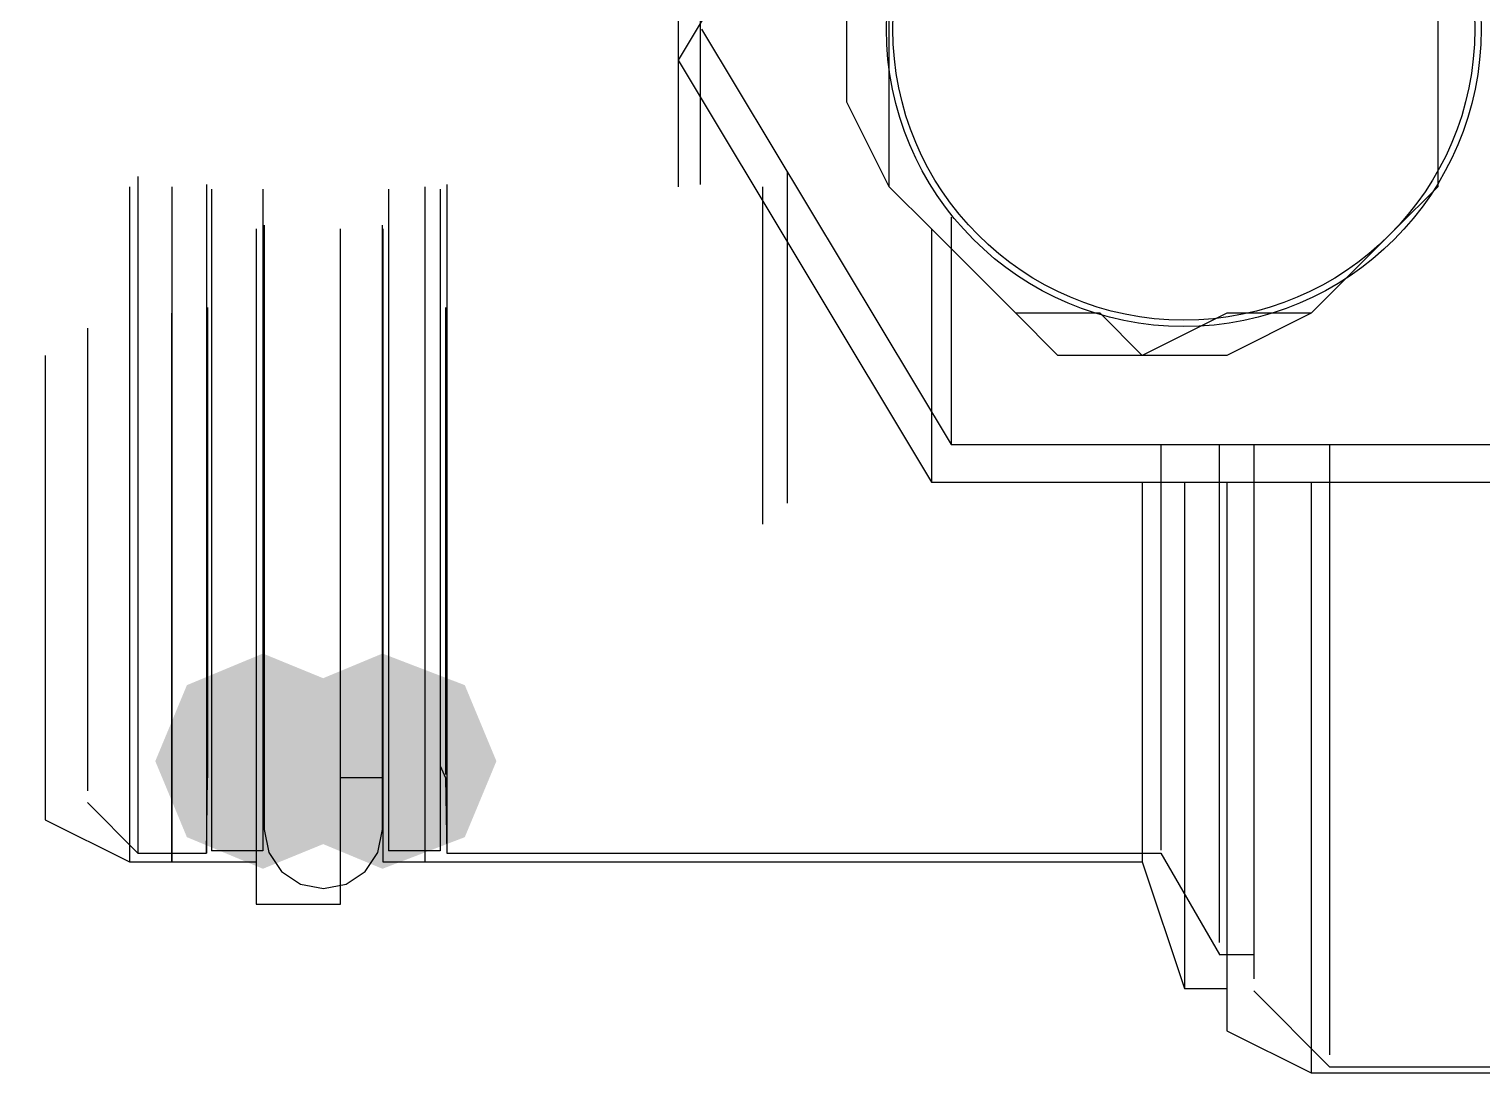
# Model space of a CAD drawing. Extents: x 3 to 592, y 5 to 207.
# Drawn here: x 93.825 to 95.04, y 64.805 to 65.678 of the extents above; entities that cross this region are included whole.
import ezdxf

# ---------------------------------------------------------------- set-up
doc = ezdxf.new("R2010")
doc.units = 0
doc.layers.get('0').update_dxf_attribs({"linetype": 'CONTINUOUS'})

msp = doc.modelspace()

# ---------------------------------------------------------------- hatches: boundary and pattern name
h = msp.add_hatch(color=7)
h.dxf.hatch_style = 2
h.paths.add_polyline_path([(94.020887, 64.975952), (93.957354, 65.002377), (93.930929, 65.06591), (93.957354, 65.129443), (94.020887, 65.155868), (94.085478, 65.129443), (94.111904, 65.06591), (94.085478, 65.002377)])
h = msp.add_hatch(color=7)
h.dxf.hatch_style = 2
h.paths.add_polyline_path([(94.020887, 64.975952), (93.957354, 65.002377), (93.930929, 65.06591), (93.957354, 65.129443), (94.020887, 65.155868), (94.085478, 65.129443), (94.111904, 65.06591), (94.085478, 65.002377)])
h = msp.add_hatch(color=7)
h.dxf.hatch_style = 2
h.paths.add_polyline_path([(94.020887, 64.975952), (93.957354, 65.002377), (93.930929, 65.06591), (93.957354, 65.129443), (94.020887, 65.155868), (94.085478, 65.129443), (94.111904, 65.06591), (94.085478, 65.002377)])
h = msp.add_hatch(color=7)
h.dxf.hatch_style = 2
h.paths.add_polyline_path([(94.020887, 64.975952), (93.957354, 65.002377), (93.930929, 65.06591), (93.957354, 65.129443), (94.020887, 65.155868), (94.085478, 65.129443), (94.111904, 65.06591), (94.085478, 65.002377)])
h = msp.add_hatch(color=7)
h.dxf.hatch_style = 2
h.paths.add_polyline_path([(94.020887, 64.975952), (93.957354, 65.002377), (93.930929, 65.06591), (93.957354, 65.129443), (94.020887, 65.155868), (94.085478, 65.129443), (94.111904, 65.06591), (94.085478, 65.002377)])
h = msp.add_hatch(color=7)
h.dxf.hatch_style = 2
h.paths.add_polyline_path([(94.020887, 64.975952), (93.957354, 65.002377), (93.930929, 65.06591), (93.957354, 65.129443), (94.020887, 65.155868), (94.085478, 65.129443), (94.111904, 65.06591), (94.085478, 65.002377)])
h = msp.add_hatch(color=7)
h.dxf.hatch_style = 2
h.paths.add_polyline_path([(94.020887, 64.975952), (93.957354, 65.002377), (93.930929, 65.06591), (93.957354, 65.129443), (94.020887, 65.155868), (94.085478, 65.129443), (94.111904, 65.06591), (94.085478, 65.002377)])
h = msp.add_hatch(color=7)
h.dxf.hatch_style = 2
h.paths.add_polyline_path([(94.020887, 64.975952), (93.957354, 65.002377), (93.930929, 65.06591), (93.957354, 65.129443), (94.020887, 65.155868), (94.085478, 65.129443), (94.111904, 65.06591), (94.085478, 65.002377)])
h = msp.add_hatch(color=7)
h.dxf.hatch_style = 2
h.paths.add_polyline_path([(94.120864, 64.975952), (94.057331, 65.002377), (94.030906, 65.06591), (94.057331, 65.129443), (94.120864, 65.155868), (94.189689, 65.129443), (94.216114, 65.06591), (94.189689, 65.002377)])
h = msp.add_hatch(color=7)
h.dxf.hatch_style = 2
h.paths.add_polyline_path([(94.120864, 64.975952), (94.057331, 65.002377), (94.030906, 65.06591), (94.057331, 65.129443), (94.120864, 65.155868), (94.189689, 65.129443), (94.216114, 65.06591), (94.189689, 65.002377)])
h = msp.add_hatch(color=7)
h.dxf.hatch_style = 2
h.paths.add_polyline_path([(94.120864, 64.975952), (94.057331, 65.002377), (94.030906, 65.06591), (94.057331, 65.129443), (94.120864, 65.155868), (94.189689, 65.129443), (94.216114, 65.06591), (94.189689, 65.002377)])
h = msp.add_hatch(color=7)
h.dxf.hatch_style = 2
h.paths.add_polyline_path([(94.120864, 64.975952), (94.057331, 65.002377), (94.030906, 65.06591), (94.057331, 65.129443), (94.120864, 65.155868), (94.189689, 65.129443), (94.216114, 65.06591), (94.189689, 65.002377)])
h = msp.add_hatch(color=7)
h.dxf.hatch_style = 2
h.paths.add_polyline_path([(94.120864, 64.975952), (94.057331, 65.002377), (94.030906, 65.06591), (94.057331, 65.129443), (94.120864, 65.155868), (94.189689, 65.129443), (94.216114, 65.06591), (94.189689, 65.002377)])
h = msp.add_hatch(color=7)
h.dxf.hatch_style = 2
h.paths.add_polyline_path([(94.120864, 64.975952), (94.057331, 65.002377), (94.030906, 65.06591), (94.057331, 65.129443), (94.120864, 65.155868), (94.189689, 65.129443), (94.216114, 65.06591), (94.189689, 65.002377)])
h = msp.add_hatch(color=7)
h.dxf.hatch_style = 2
h.paths.add_polyline_path([(94.120864, 64.975952), (94.057331, 65.002377), (94.030906, 65.06591), (94.057331, 65.129443), (94.120864, 65.155868), (94.189689, 65.129443), (94.216114, 65.06591), (94.189689, 65.002377)])
h = msp.add_hatch(color=7)
h.dxf.hatch_style = 2
h.paths.add_polyline_path([(94.120864, 64.975952), (94.057331, 65.002377), (94.030906, 65.06591), (94.057331, 65.129443), (94.120864, 65.155868), (94.189689, 65.129443), (94.216114, 65.06591), (94.189689, 65.002377)])

# ---------------------------------------------------------------- linework, layer by layer
at = {"color": 7}
for points in [[(94.386365, 66.119516), (94.386365, 66.088119), (94.386365, 66.043316), (94.386365, 65.98158), (94.386365, 65.90538), (94.386365, 65.818949), (94.386365, 65.725463), (94.386365, 65.630213), (94.386365, 65.548016)], [(94.386365, 66.119516), (94.386365, 66.088119), (94.386365, 66.043316), (94.386365, 65.98158), (94.386365, 65.90538), (94.386365, 65.818949), (94.386365, 65.725463), (94.386365, 65.630213), (94.386365, 65.548016)], [(94.386365, 66.119516), (94.386365, 66.088119), (94.386365, 66.043316), (94.386365, 65.98158), (94.386365, 65.90538), (94.386365, 65.818949), (94.386365, 65.725463), (94.386365, 65.630213), (94.386365, 65.548016)], [(94.386365, 66.119516), (94.386365, 66.088119), (94.386365, 66.043316), (94.386365, 65.98158), (94.386365, 65.90538), (94.386365, 65.818949), (94.386365, 65.725463), (94.386365, 65.630213), (94.386365, 65.548016)], [(94.386365, 66.119516), (94.386365, 66.088119), (94.386365, 66.043316), (94.386365, 65.98158), (94.386365, 65.90538), (94.386365, 65.818949), (94.386365, 65.725463), (94.386365, 65.630213), (94.386365, 65.548016)], [(94.386365, 66.119516), (94.386365, 66.088119), (94.386365, 66.043316), (94.386365, 65.98158), (94.386365, 65.90538), (94.386365, 65.818949), (94.386365, 65.725463), (94.386365, 65.630213), (94.386365, 65.548016)], [(94.386365, 66.119516), (94.386365, 66.088119), (94.386365, 66.043316), (94.386365, 65.98158), (94.386365, 65.90538), (94.386365, 65.818949), (94.386365, 65.725463), (94.386365, 65.630213), (94.386365, 65.548016)], [(94.386365, 66.119516), (94.386365, 66.088119), (94.386365, 66.043316), (94.386365, 65.98158), (94.386365, 65.90538), (94.386365, 65.818949), (94.386365, 65.725463), (94.386365, 65.630213), (94.386365, 65.548016)], [(94.368056, 66.110556), (94.368056, 66.075278), (94.368056, 66.04), (94.368056, 65.969444), (94.368056, 65.898889), (94.368056, 65.793056), (94.368056, 65.7225), (94.368056, 65.616667), (94.368056, 65.546111)], [(94.579722, 66.004722), (94.368056, 65.651944)], [(94.387705, 65.677838), (94.596197, 65.330705)], [(94.387705, 65.677838), (94.596197, 65.330705)], [(94.387705, 65.677838), (94.596197, 65.330705)], [(94.387705, 65.677838), (94.596197, 65.330705)], [(94.387705, 65.677838), (94.596197, 65.330705)], [(94.387705, 65.677838), (94.596197, 65.330705)], [(94.387705, 65.677838), (94.596197, 65.330705)], [(94.387705, 65.677838), (94.596197, 65.330705)], [(94.368056, 65.651944), (94.579722, 65.299167)], [(93.916465, 65.554578), (93.916465, 65.498839), (93.916465, 65.403942), (93.916465, 65.310456), (93.916465, 65.222261), (93.916465, 65.143592), (93.916465, 65.078328), (93.916465, 65.029644), (93.916465, 64.999306), (93.916465, 64.989075)], [(93.916465, 65.554578), (93.916465, 65.498839), (93.916465, 65.403942), (93.916465, 65.310456), (93.916465, 65.222261), (93.916465, 65.143592), (93.916465, 65.078328), (93.916465, 65.029644), (93.916465, 64.999306), (93.916465, 64.989075)], [(93.916465, 65.554578), (93.916465, 65.498839), (93.916465, 65.403942), (93.916465, 65.310456), (93.916465, 65.222261), (93.916465, 65.143592), (93.916465, 65.078328), (93.916465, 65.029644), (93.916465, 64.999306), (93.916465, 64.989075)], [(93.916465, 65.554578), (93.916465, 65.498839), (93.916465, 65.403942), (93.916465, 65.310456), (93.916465, 65.222261), (93.916465, 65.143592), (93.916465, 65.078328), (93.916465, 65.029644), (93.916465, 64.999306), (93.916465, 64.989075)], [(93.916465, 65.554578), (93.916465, 65.498839), (93.916465, 65.403942), (93.916465, 65.310456), (93.916465, 65.222261), (93.916465, 65.143592), (93.916465, 65.078328), (93.916465, 65.029644), (93.916465, 64.999306), (93.916465, 64.989075)], [(93.916465, 65.554578), (93.916465, 65.498839), (93.916465, 65.403942), (93.916465, 65.310456), (93.916465, 65.222261), (93.916465, 65.143592), (93.916465, 65.078328), (93.916465, 65.029644), (93.916465, 64.999306), (93.916465, 64.989075)], [(93.916465, 65.554578), (93.916465, 65.498839), (93.916465, 65.403942), (93.916465, 65.310456), (93.916465, 65.222261), (93.916465, 65.143592), (93.916465, 65.078328), (93.916465, 65.029644), (93.916465, 64.999306), (93.916465, 64.989075)], [(93.916465, 65.554578), (93.916465, 65.498839), (93.916465, 65.403942), (93.916465, 65.310456), (93.916465, 65.222261), (93.916465, 65.143592), (93.916465, 65.078328), (93.916465, 65.029644), (93.916465, 64.999306), (93.916465, 64.989075)], [(94.459108, 65.558987), (94.459108, 65.520887), (94.459108, 65.422462), (94.459108, 65.332504), (94.459108, 65.281704)], [(94.459108, 65.558987), (94.459108, 65.520887), (94.459108, 65.422462), (94.459108, 65.332504), (94.459108, 65.281704)], [(94.459108, 65.558987), (94.459108, 65.520887), (94.459108, 65.422462), (94.459108, 65.332504), (94.459108, 65.281704)], [(94.459108, 65.558987), (94.459108, 65.520887), (94.459108, 65.422462), (94.459108, 65.332504), (94.459108, 65.281704)], [(94.459108, 65.558987), (94.459108, 65.520887), (94.459108, 65.422462), (94.459108, 65.332504), (94.459108, 65.281704)], [(94.459108, 65.558987), (94.459108, 65.520887), (94.459108, 65.422462), (94.459108, 65.332504), (94.459108, 65.281704)], [(94.459108, 65.558987), (94.459108, 65.520887), (94.459108, 65.422462), (94.459108, 65.332504), (94.459108, 65.281704)], [(94.459108, 65.558987), (94.459108, 65.520887), (94.459108, 65.422462), (94.459108, 65.332504), (94.459108, 65.281704)], [(93.909444, 65.546111), (93.909444, 65.475556), (93.909444, 65.369722), (93.909444, 65.299167), (93.909444, 65.193333), (93.909444, 65.122778), (93.909444, 65.052222), (93.909444, 65.016944), (93.909444, 64.981667)], [(93.944722, 65.546111), (93.944722, 65.475556), (93.944722, 65.369722), (93.944722, 65.299167), (93.944722, 65.193333), (93.944722, 65.122778), (93.944722, 65.052222), (93.944722, 65.016944), (93.944722, 64.981667)], [(93.97365, 65.54791), (93.97365, 65.498874), (93.97365, 65.403977), (93.97365, 65.310491), (93.97365, 65.222296), (93.97365, 65.143627), (93.97365, 65.078363), (93.97365, 65.02968), (93.97365, 64.999341), (93.97365, 64.98911)], [(93.97365, 65.54791), (93.97365, 65.498874), (93.97365, 65.403977), (93.97365, 65.310491), (93.97365, 65.222296), (93.97365, 65.143627), (93.97365, 65.078363), (93.97365, 65.02968), (93.97365, 64.999341), (93.97365, 64.98911)], [(93.97365, 65.54791), (93.97365, 65.498874), (93.97365, 65.403977), (93.97365, 65.310491), (93.97365, 65.222296), (93.97365, 65.143627), (93.97365, 65.078363), (93.97365, 65.02968), (93.97365, 64.999341), (93.97365, 64.98911)], [(93.97365, 65.54791), (93.97365, 65.498874), (93.97365, 65.403977), (93.97365, 65.310491), (93.97365, 65.222296), (93.97365, 65.143627), (93.97365, 65.078363), (93.97365, 65.02968), (93.97365, 64.999341), (93.97365, 64.98911)], [(93.97365, 65.54791), (93.97365, 65.498874), (93.97365, 65.403977), (93.97365, 65.310491), (93.97365, 65.222296), (93.97365, 65.143627), (93.97365, 65.078363), (93.97365, 65.02968), (93.97365, 64.999341), (93.97365, 64.98911)], [(93.97365, 65.54791), (93.97365, 65.498874), (93.97365, 65.403977), (93.97365, 65.310491), (93.97365, 65.222296), (93.97365, 65.143627), (93.97365, 65.078363), (93.97365, 65.02968), (93.97365, 64.999341), (93.97365, 64.98911)], [(93.97365, 65.54791), (93.97365, 65.498874), (93.97365, 65.403977), (93.97365, 65.310491), (93.97365, 65.222296), (93.97365, 65.143627), (93.97365, 65.078363), (93.97365, 65.02968), (93.97365, 64.999341), (93.97365, 64.98911)], [(93.97365, 65.54791), (93.97365, 65.498874), (93.97365, 65.403977), (93.97365, 65.310491), (93.97365, 65.222296), (93.97365, 65.143627), (93.97365, 65.078363), (93.97365, 65.02968), (93.97365, 64.999341), (93.97365, 64.98911)], [(93.977848, 65.544171), (93.977848, 65.498662), (93.977848, 65.404118), (93.977848, 65.310985), (93.977848, 65.223143), (93.977848, 65.145179), (93.977848, 65.080268), (93.977848, 65.031585), (93.977848, 65.001246), (93.977848, 64.991015)], [(93.977848, 65.544171), (93.977848, 65.498662), (93.977848, 65.404118), (93.977848, 65.310985), (93.977848, 65.223143), (93.977848, 65.145179), (93.977848, 65.080268), (93.977848, 65.031585), (93.977848, 65.001246), (93.977848, 64.991015)], [(93.977848, 65.544171), (93.977848, 65.498662), (93.977848, 65.404118), (93.977848, 65.310985), (93.977848, 65.223143), (93.977848, 65.145179), (93.977848, 65.080268), (93.977848, 65.031585), (93.977848, 65.001246), (93.977848, 64.991015)], [(93.977848, 65.544171), (93.977848, 65.498662), (93.977848, 65.404118), (93.977848, 65.310985), (93.977848, 65.223143), (93.977848, 65.145179), (93.977848, 65.080268), (93.977848, 65.031585), (93.977848, 65.001246), (93.977848, 64.991015)], [(93.977848, 65.544171), (93.977848, 65.498662), (93.977848, 65.404118), (93.977848, 65.310985), (93.977848, 65.223143), (93.977848, 65.145179), (93.977848, 65.080268), (93.977848, 65.031585), (93.977848, 65.001246), (93.977848, 64.991015)], [(93.977848, 65.544171), (93.977848, 65.498662), (93.977848, 65.404118), (93.977848, 65.310985), (93.977848, 65.223143), (93.977848, 65.145179), (93.977848, 65.080268), (93.977848, 65.031585), (93.977848, 65.001246), (93.977848, 64.991015)], [(93.977848, 65.544171), (93.977848, 65.498662), (93.977848, 65.404118), (93.977848, 65.310985), (93.977848, 65.223143), (93.977848, 65.145179), (93.977848, 65.080268), (93.977848, 65.031585), (93.977848, 65.001246), (93.977848, 64.991015)], [(93.977848, 65.544171), (93.977848, 65.498662), (93.977848, 65.404118), (93.977848, 65.310985), (93.977848, 65.223143), (93.977848, 65.145179), (93.977848, 65.080268), (93.977848, 65.031585), (93.977848, 65.001246), (93.977848, 64.991015)], [(94.020887, 65.544171), (94.020887, 65.498662), (94.020887, 65.404118), (94.020887, 65.310985), (94.020887, 65.223143), (94.020887, 65.145179), (94.020887, 65.080268), (94.020887, 65.031585), (94.020887, 65.001246), (94.020887, 64.991015)], [(94.020887, 65.544171), (94.020887, 65.498662), (94.020887, 65.404118), (94.020887, 65.310985), (94.020887, 65.223143), (94.020887, 65.145179), (94.020887, 65.080268), (94.020887, 65.031585), (94.020887, 65.001246), (94.020887, 64.991015)], [(94.020887, 65.544171), (94.020887, 65.498662), (94.020887, 65.404118), (94.020887, 65.310985), (94.020887, 65.223143), (94.020887, 65.145179), (94.020887, 65.080268), (94.020887, 65.031585), (94.020887, 65.001246), (94.020887, 64.991015)], [(94.020887, 65.544171), (94.020887, 65.498662), (94.020887, 65.404118), (94.020887, 65.310985), (94.020887, 65.223143), (94.020887, 65.145179), (94.020887, 65.080268), (94.020887, 65.031585), (94.020887, 65.001246), (94.020887, 64.991015)], [(94.020887, 65.544171), (94.020887, 65.498662), (94.020887, 65.404118), (94.020887, 65.310985), (94.020887, 65.223143), (94.020887, 65.145179), (94.020887, 65.080268), (94.020887, 65.031585), (94.020887, 65.001246), (94.020887, 64.991015)], [(94.020887, 65.544171), (94.020887, 65.498662), (94.020887, 65.404118), (94.020887, 65.310985), (94.020887, 65.223143), (94.020887, 65.145179), (94.020887, 65.080268), (94.020887, 65.031585), (94.020887, 65.001246), (94.020887, 64.991015)], [(94.020887, 65.544171), (94.020887, 65.498662), (94.020887, 65.404118), (94.020887, 65.310985), (94.020887, 65.223143), (94.020887, 65.145179), (94.020887, 65.080268), (94.020887, 65.031585), (94.020887, 65.001246), (94.020887, 64.991015)], [(94.020887, 65.544171), (94.020887, 65.498662), (94.020887, 65.404118), (94.020887, 65.310985), (94.020887, 65.223143), (94.020887, 65.145179), (94.020887, 65.080268), (94.020887, 65.031585), (94.020887, 65.001246), (94.020887, 64.991015)], [(94.126015, 65.544171), (94.126015, 65.498662), (94.126015, 65.404118), (94.126015, 65.310985), (94.126015, 65.223143), (94.126015, 65.145179), (94.126015, 65.080268), (94.126015, 65.031585), (94.126015, 65.001246), (94.126015, 64.991015)], [(94.126015, 65.544171), (94.126015, 65.498662), (94.126015, 65.404118), (94.126015, 65.310985), (94.126015, 65.223143), (94.126015, 65.145179), (94.126015, 65.080268), (94.126015, 65.031585), (94.126015, 65.001246), (94.126015, 64.991015)], [(94.126015, 65.544171), (94.126015, 65.498662), (94.126015, 65.404118), (94.126015, 65.310985), (94.126015, 65.223143), (94.126015, 65.145179), (94.126015, 65.080268), (94.126015, 65.031585), (94.126015, 65.001246), (94.126015, 64.991015)], [(94.126015, 65.544171), (94.126015, 65.498662), (94.126015, 65.404118), (94.126015, 65.310985), (94.126015, 65.223143), (94.126015, 65.145179), (94.126015, 65.080268), (94.126015, 65.031585), (94.126015, 65.001246), (94.126015, 64.991015)], [(94.126015, 65.544171), (94.126015, 65.498662), (94.126015, 65.404118), (94.126015, 65.310985), (94.126015, 65.223143), (94.126015, 65.145179), (94.126015, 65.080268), (94.126015, 65.031585), (94.126015, 65.001246), (94.126015, 64.991015)], [(94.126015, 65.544171), (94.126015, 65.498662), (94.126015, 65.404118), (94.126015, 65.310985), (94.126015, 65.223143), (94.126015, 65.145179), (94.126015, 65.080268), (94.126015, 65.031585), (94.126015, 65.001246), (94.126015, 64.991015)], [(94.126015, 65.544171), (94.126015, 65.498662), (94.126015, 65.404118), (94.126015, 65.310985), (94.126015, 65.223143), (94.126015, 65.145179), (94.126015, 65.080268), (94.126015, 65.031585), (94.126015, 65.001246), (94.126015, 64.991015)], [(94.126015, 65.544171), (94.126015, 65.498662), (94.126015, 65.404118), (94.126015, 65.310985), (94.126015, 65.223143), (94.126015, 65.145179), (94.126015, 65.080268), (94.126015, 65.031585), (94.126015, 65.001246), (94.126015, 64.991015)], [(94.156389, 65.546111), (94.156389, 65.475556), (94.156389, 65.369722), (94.156389, 65.299167), (94.156389, 65.193333), (94.156389, 65.122778), (94.156389, 65.052222), (94.156389, 65.016944), (94.156389, 64.981667)], [(94.169054, 65.544171), (94.169054, 65.498662), (94.169054, 65.404118), (94.169054, 65.310985), (94.169054, 65.223143), (94.169054, 65.145179), (94.169054, 65.080268), (94.169054, 65.031585), (94.169054, 65.001246), (94.169054, 64.991015)], [(94.169054, 65.544171), (94.169054, 65.498662), (94.169054, 65.404118), (94.169054, 65.310985), (94.169054, 65.223143), (94.169054, 65.145179), (94.169054, 65.080268), (94.169054, 65.031585), (94.169054, 65.001246), (94.169054, 64.991015)], [(94.169054, 65.544171), (94.169054, 65.498662), (94.169054, 65.404118), (94.169054, 65.310985), (94.169054, 65.223143), (94.169054, 65.145179), (94.169054, 65.080268), (94.169054, 65.031585), (94.169054, 65.001246), (94.169054, 64.991015)], [(94.169054, 65.544171), (94.169054, 65.498662), (94.169054, 65.404118), (94.169054, 65.310985), (94.169054, 65.223143), (94.169054, 65.145179), (94.169054, 65.080268), (94.169054, 65.031585), (94.169054, 65.001246), (94.169054, 64.991015)], [(94.169054, 65.544171), (94.169054, 65.498662), (94.169054, 65.404118), (94.169054, 65.310985), (94.169054, 65.223143), (94.169054, 65.145179), (94.169054, 65.080268), (94.169054, 65.031585), (94.169054, 65.001246), (94.169054, 64.991015)], [(94.169054, 65.544171), (94.169054, 65.498662), (94.169054, 65.404118), (94.169054, 65.310985), (94.169054, 65.223143), (94.169054, 65.145179), (94.169054, 65.080268), (94.169054, 65.031585), (94.169054, 65.001246), (94.169054, 64.991015)], [(94.169054, 65.544171), (94.169054, 65.498662), (94.169054, 65.404118), (94.169054, 65.310985), (94.169054, 65.223143), (94.169054, 65.145179), (94.169054, 65.080268), (94.169054, 65.031585), (94.169054, 65.001246), (94.169054, 64.991015)], [(94.169054, 65.544171), (94.169054, 65.498662), (94.169054, 65.404118), (94.169054, 65.310985), (94.169054, 65.223143), (94.169054, 65.145179), (94.169054, 65.080268), (94.169054, 65.031585), (94.169054, 65.001246), (94.169054, 64.991015)], [(94.174628, 65.54791), (94.174628, 65.498874), (94.174628, 65.403977), (94.174628, 65.310491), (94.174628, 65.222296), (94.174628, 65.143627), (94.174628, 65.078363), (94.174628, 65.02968), (94.174628, 64.999341), (94.174628, 64.98911)], [(94.174628, 65.54791), (94.174628, 65.498874), (94.174628, 65.403977), (94.174628, 65.310491), (94.174628, 65.222296), (94.174628, 65.143627), (94.174628, 65.078363), (94.174628, 65.02968), (94.174628, 64.999341), (94.174628, 64.98911)], [(94.174628, 65.54791), (94.174628, 65.498874), (94.174628, 65.403977), (94.174628, 65.310491), (94.174628, 65.222296), (94.174628, 65.143627), (94.174628, 65.078363), (94.174628, 65.02968), (94.174628, 64.999341), (94.174628, 64.98911)], [(94.174628, 65.54791), (94.174628, 65.498874), (94.174628, 65.403977), (94.174628, 65.310491), (94.174628, 65.222296), (94.174628, 65.143627), (94.174628, 65.078363), (94.174628, 65.02968), (94.174628, 64.999341), (94.174628, 64.98911)], [(94.174628, 65.54791), (94.174628, 65.498874), (94.174628, 65.403977), (94.174628, 65.310491), (94.174628, 65.222296), (94.174628, 65.143627), (94.174628, 65.078363), (94.174628, 65.02968), (94.174628, 64.999341), (94.174628, 64.98911)], [(94.174628, 65.54791), (94.174628, 65.498874), (94.174628, 65.403977), (94.174628, 65.310491), (94.174628, 65.222296), (94.174628, 65.143627), (94.174628, 65.078363), (94.174628, 65.02968), (94.174628, 64.999341), (94.174628, 64.98911)], [(94.174628, 65.54791), (94.174628, 65.498874), (94.174628, 65.403977), (94.174628, 65.310491), (94.174628, 65.222296), (94.174628, 65.143627), (94.174628, 65.078363), (94.174628, 65.02968), (94.174628, 64.999341), (94.174628, 64.98911)], [(94.174628, 65.54791), (94.174628, 65.498874), (94.174628, 65.403977), (94.174628, 65.310491), (94.174628, 65.222296), (94.174628, 65.143627), (94.174628, 65.078363), (94.174628, 65.02968), (94.174628, 64.999341), (94.174628, 64.98911)], [(94.438611, 65.546111), (94.438611, 65.510833), (94.438611, 65.405), (94.438611, 65.299167), (94.438611, 65.263889)], [(94.596338, 65.520711), (94.596338, 65.491431), (94.596338, 65.424756), (94.596338, 65.373603), (94.596338, 65.3415), (94.596338, 65.330564)], [(94.596338, 65.520711), (94.596338, 65.491431), (94.596338, 65.424756), (94.596338, 65.373603), (94.596338, 65.3415), (94.596338, 65.330564)], [(94.596338, 65.520711), (94.596338, 65.491431), (94.596338, 65.424756), (94.596338, 65.373603), (94.596338, 65.3415), (94.596338, 65.330564)], [(94.596338, 65.520711), (94.596338, 65.491431), (94.596338, 65.424756), (94.596338, 65.373603), (94.596338, 65.3415), (94.596338, 65.330564)], [(94.596338, 65.520711), (94.596338, 65.491431), (94.596338, 65.424756), (94.596338, 65.373603), (94.596338, 65.3415), (94.596338, 65.330564)], [(94.596338, 65.520711), (94.596338, 65.491431), (94.596338, 65.424756), (94.596338, 65.373603), (94.596338, 65.3415), (94.596338, 65.330564)], [(94.596338, 65.520711), (94.596338, 65.491431), (94.596338, 65.424756), (94.596338, 65.373603), (94.596338, 65.3415), (94.596338, 65.330564)], [(94.596338, 65.520711), (94.596338, 65.491431), (94.596338, 65.424756), (94.596338, 65.373603), (94.596338, 65.3415), (94.596338, 65.330564)], [(93.944722, 65.510833), (93.944722, 65.475556), (93.944722, 65.369722), (93.944722, 65.299167), (93.944722, 65.193333), (93.944722, 65.122778), (93.944722, 65.052222), (93.944722, 65.016944), (93.944722, 64.981667)], [(94.015278, 65.510833), (94.015278, 65.405), (94.015278, 65.334444), (94.015278, 65.228611), (94.015278, 65.158056), (94.015278, 65.0875), (94.015278, 65.016944), (94.015278, 64.981667)], [(94.015278, 65.510833), (94.015278, 65.475556), (94.015278, 65.369722), (94.015278, 65.299167), (94.015278, 65.193333), (94.015278, 65.122778), (94.015278, 65.052222), (94.015278, 65.016944), (94.015278, 64.981667)], [(94.022086, 65.514008), (94.022086, 65.427931), (94.022086, 65.334444), (94.022086, 65.245897), (94.022086, 65.166522), (94.022086, 65.1002), (94.022086, 65.050106), (94.022086, 65.019414), (94.022086, 65.008831)], [(94.022086, 65.514008), (94.022086, 65.427931), (94.022086, 65.334444), (94.022086, 65.245897), (94.022086, 65.166522), (94.022086, 65.1002), (94.022086, 65.050106), (94.022086, 65.019414), (94.022086, 65.008831)], [(94.022086, 65.514008), (94.022086, 65.427931), (94.022086, 65.334444), (94.022086, 65.245897), (94.022086, 65.166522), (94.022086, 65.1002), (94.022086, 65.050106), (94.022086, 65.019414), (94.022086, 65.008831)], [(94.022086, 65.514008), (94.022086, 65.427931), (94.022086, 65.334444), (94.022086, 65.245897), (94.022086, 65.166522), (94.022086, 65.1002), (94.022086, 65.050106), (94.022086, 65.019414), (94.022086, 65.008831)], [(94.022086, 65.514008), (94.022086, 65.427931), (94.022086, 65.334444), (94.022086, 65.245897), (94.022086, 65.166522), (94.022086, 65.1002), (94.022086, 65.050106), (94.022086, 65.019414), (94.022086, 65.008831)], [(94.022086, 65.514008), (94.022086, 65.427931), (94.022086, 65.334444), (94.022086, 65.245897), (94.022086, 65.166522), (94.022086, 65.1002), (94.022086, 65.050106), (94.022086, 65.019414), (94.022086, 65.008831)], [(94.022086, 65.514008), (94.022086, 65.427931), (94.022086, 65.334444), (94.022086, 65.245897), (94.022086, 65.166522), (94.022086, 65.1002), (94.022086, 65.050106), (94.022086, 65.019414), (94.022086, 65.008831)], [(94.022086, 65.514008), (94.022086, 65.427931), (94.022086, 65.334444), (94.022086, 65.245897), (94.022086, 65.166522), (94.022086, 65.1002), (94.022086, 65.050106), (94.022086, 65.019414), (94.022086, 65.008831)], [(94.085833, 64.981667), (94.085833, 65.016944), (94.085833, 65.0875), (94.085833, 65.158056), (94.085833, 65.228611), (94.085833, 65.334444), (94.085833, 65.405), (94.085833, 65.510833)], [(94.120864, 65.008725), (94.120864, 65.019308), (94.120864, 65.050352), (94.120864, 65.100094), (94.120864, 65.166416), (94.120864, 65.246144), (94.120864, 65.334691), (94.120864, 65.427825), (94.120864, 65.513902)], [(94.120864, 65.008725), (94.120864, 65.019308), (94.120864, 65.050352), (94.120864, 65.100094), (94.120864, 65.166416), (94.120864, 65.246144), (94.120864, 65.334691), (94.120864, 65.427825), (94.120864, 65.513902)], [(94.120864, 65.008725), (94.120864, 65.019308), (94.120864, 65.050352), (94.120864, 65.100094), (94.120864, 65.166416), (94.120864, 65.246144), (94.120864, 65.334691), (94.120864, 65.427825), (94.120864, 65.513902)], [(94.120864, 65.008725), (94.120864, 65.019308), (94.120864, 65.050352), (94.120864, 65.100094), (94.120864, 65.166416), (94.120864, 65.246144), (94.120864, 65.334691), (94.120864, 65.427825), (94.120864, 65.513902)], [(94.120864, 65.008725), (94.120864, 65.019308), (94.120864, 65.050352), (94.120864, 65.100094), (94.120864, 65.166416), (94.120864, 65.246144), (94.120864, 65.334691), (94.120864, 65.427825), (94.120864, 65.513902)], [(94.120864, 65.008725), (94.120864, 65.019308), (94.120864, 65.050352), (94.120864, 65.100094), (94.120864, 65.166416), (94.120864, 65.246144), (94.120864, 65.334691), (94.120864, 65.427825), (94.120864, 65.513902)], [(94.120864, 65.008725), (94.120864, 65.019308), (94.120864, 65.050352), (94.120864, 65.100094), (94.120864, 65.166416), (94.120864, 65.246144), (94.120864, 65.334691), (94.120864, 65.427825), (94.120864, 65.513902)], [(94.120864, 65.008725), (94.120864, 65.019308), (94.120864, 65.050352), (94.120864, 65.100094), (94.120864, 65.166416), (94.120864, 65.246144), (94.120864, 65.334691), (94.120864, 65.427825), (94.120864, 65.513902)], [(94.121111, 65.510833), (94.121111, 65.475556), (94.121111, 65.369722), (94.121111, 65.299167), (94.121111, 65.193333), (94.121111, 65.122778), (94.121111, 65.052222), (94.121111, 65.016944), (94.121111, 64.981667)], [(94.156389, 65.510833), (94.156389, 65.475556), (94.156389, 65.369722), (94.156389, 65.299167), (94.156389, 65.193333), (94.156389, 65.122778), (94.156389, 65.052222), (94.156389, 65.016944), (94.156389, 64.981667)], [(94.579722, 65.510833), (94.579722, 65.475556), (94.579722, 65.405), (94.579722, 65.369722), (94.579722, 65.334444), (94.579722, 65.299167)], [(93.974779, 65.052011), (93.974779, 65.075647), (93.974779, 65.115511), (93.974779, 65.172308), (93.974779, 65.242511), (93.974779, 65.322944), (93.974779, 65.409022), (93.974779, 65.445005)], [(93.974779, 65.052011), (93.974779, 65.075647), (93.974779, 65.115511), (93.974779, 65.172308), (93.974779, 65.242511), (93.974779, 65.322944), (93.974779, 65.409022), (93.974779, 65.445005)], [(93.974779, 65.052011), (93.974779, 65.075647), (93.974779, 65.115511), (93.974779, 65.172308), (93.974779, 65.242511), (93.974779, 65.322944), (93.974779, 65.409022), (93.974779, 65.445005)], [(93.974779, 65.052011), (93.974779, 65.075647), (93.974779, 65.115511), (93.974779, 65.172308), (93.974779, 65.242511), (93.974779, 65.322944), (93.974779, 65.409022), (93.974779, 65.445005)], [(93.974779, 65.052011), (93.974779, 65.075647), (93.974779, 65.115511), (93.974779, 65.172308), (93.974779, 65.242511), (93.974779, 65.322944), (93.974779, 65.409022), (93.974779, 65.445005)], [(93.974779, 65.052011), (93.974779, 65.075647), (93.974779, 65.115511), (93.974779, 65.172308), (93.974779, 65.242511), (93.974779, 65.322944), (93.974779, 65.409022), (93.974779, 65.445005)], [(93.974779, 65.052011), (93.974779, 65.075647), (93.974779, 65.115511), (93.974779, 65.172308), (93.974779, 65.242511), (93.974779, 65.322944), (93.974779, 65.409022), (93.974779, 65.445005)], [(93.974779, 65.052011), (93.974779, 65.075647), (93.974779, 65.115511), (93.974779, 65.172308), (93.974779, 65.242511), (93.974779, 65.322944), (93.974779, 65.409022), (93.974779, 65.445005)], [(94.173499, 65.445181), (94.173499, 65.406023), (94.173499, 65.319945), (94.173499, 65.239865), (94.173499, 65.170015), (94.173499, 65.113923), (94.173499, 65.074765), (94.173499, 65.054656)], [(94.173499, 65.445181), (94.173499, 65.406023), (94.173499, 65.319945), (94.173499, 65.239865), (94.173499, 65.170015), (94.173499, 65.113923), (94.173499, 65.074765), (94.173499, 65.054656)], [(94.173499, 65.445181), (94.173499, 65.406023), (94.173499, 65.319945), (94.173499, 65.239865), (94.173499, 65.170015), (94.173499, 65.113923), (94.173499, 65.074765), (94.173499, 65.054656)], [(94.173499, 65.445181), (94.173499, 65.406023), (94.173499, 65.319945), (94.173499, 65.239865), (94.173499, 65.170015), (94.173499, 65.113923), (94.173499, 65.074765), (94.173499, 65.054656)], [(94.173499, 65.445181), (94.173499, 65.406023), (94.173499, 65.319945), (94.173499, 65.239865), (94.173499, 65.170015), (94.173499, 65.113923), (94.173499, 65.074765), (94.173499, 65.054656)], [(94.173499, 65.445181), (94.173499, 65.406023), (94.173499, 65.319945), (94.173499, 65.239865), (94.173499, 65.170015), (94.173499, 65.113923), (94.173499, 65.074765), (94.173499, 65.054656)], [(94.173499, 65.445181), (94.173499, 65.406023), (94.173499, 65.319945), (94.173499, 65.239865), (94.173499, 65.170015), (94.173499, 65.113923), (94.173499, 65.074765), (94.173499, 65.054656)], [(94.173499, 65.445181), (94.173499, 65.406023), (94.173499, 65.319945), (94.173499, 65.239865), (94.173499, 65.170015), (94.173499, 65.113923), (94.173499, 65.074765), (94.173499, 65.054656)], [(93.944722, 65.016944), (93.944722, 65.052222), (93.944722, 65.0875), (93.944722, 65.158056), (93.944722, 65.228611), (93.944722, 65.299167), (93.944722, 65.405), (93.944722, 65.440278)], [(94.156389, 65.440278), (94.156389, 65.405), (94.156389, 65.299167), (94.156389, 65.228611), (94.156389, 65.158056), (94.156389, 65.0875), (94.156389, 65.052222), (94.156389, 65.016944)], [(93.874131, 65.42786), (93.874131, 65.339666), (93.874131, 65.255704), (93.874131, 65.180563), (93.874131, 65.117768), (93.874131, 65.070496), (93.874131, 65.041216)], [(93.874131, 65.42786), (93.874131, 65.339666), (93.874131, 65.255704), (93.874131, 65.180563), (93.874131, 65.117768), (93.874131, 65.070496), (93.874131, 65.041216)], [(93.874131, 65.42786), (93.874131, 65.339666), (93.874131, 65.255704), (93.874131, 65.180563), (93.874131, 65.117768), (93.874131, 65.070496), (93.874131, 65.041216)], [(93.874131, 65.42786), (93.874131, 65.339666), (93.874131, 65.255704), (93.874131, 65.180563), (93.874131, 65.117768), (93.874131, 65.070496), (93.874131, 65.041216)], [(93.874131, 65.42786), (93.874131, 65.339666), (93.874131, 65.255704), (93.874131, 65.180563), (93.874131, 65.117768), (93.874131, 65.070496), (93.874131, 65.041216)], [(93.874131, 65.42786), (93.874131, 65.339666), (93.874131, 65.255704), (93.874131, 65.180563), (93.874131, 65.117768), (93.874131, 65.070496), (93.874131, 65.041216)], [(93.874131, 65.42786), (93.874131, 65.339666), (93.874131, 65.255704), (93.874131, 65.180563), (93.874131, 65.117768), (93.874131, 65.070496), (93.874131, 65.041216)], [(93.874131, 65.42786), (93.874131, 65.339666), (93.874131, 65.255704), (93.874131, 65.180563), (93.874131, 65.117768), (93.874131, 65.070496), (93.874131, 65.041216)], [(93.838889, 65.405), (93.838889, 65.334444), (93.838889, 65.228611), (93.838889, 65.158056), (93.838889, 65.0875), (93.838889, 65.052222), (93.838889, 65.016944)], [(94.596338, 65.330599), (95.124094, 65.330599)], [(94.596338, 65.330599), (95.124094, 65.330599)], [(94.596338, 65.330599), (95.124094, 65.330599)], [(94.596338, 65.330599), (95.124094, 65.330599)], [(94.596338, 65.330599), (95.124094, 65.330599)], [(94.596338, 65.330599), (95.124094, 65.330599)], [(94.596338, 65.330599), (95.124094, 65.330599)], [(94.596338, 65.330599), (95.124094, 65.330599)], [(94.771598, 65.330599), (94.771598, 65.265335), (94.771598, 65.181374), (94.771598, 65.109055), (94.771598, 65.051905), (94.771598, 65.012041), (94.771598, 64.99158)], [(94.771598, 65.330599), (94.771598, 65.265335), (94.771598, 65.181374), (94.771598, 65.109055), (94.771598, 65.051905), (94.771598, 65.012041), (94.771598, 64.99158)], [(94.771598, 65.330599), (94.771598, 65.265335), (94.771598, 65.181374), (94.771598, 65.109055), (94.771598, 65.051905), (94.771598, 65.012041), (94.771598, 64.99158)], [(94.771598, 65.330599), (94.771598, 65.265335), (94.771598, 65.181374), (94.771598, 65.109055), (94.771598, 65.051905), (94.771598, 65.012041), (94.771598, 64.99158)], [(94.771598, 65.330599), (94.771598, 65.265335), (94.771598, 65.181374), (94.771598, 65.109055), (94.771598, 65.051905), (94.771598, 65.012041), (94.771598, 64.99158)], [(94.771598, 65.330599), (94.771598, 65.265335), (94.771598, 65.181374), (94.771598, 65.109055), (94.771598, 65.051905), (94.771598, 65.012041), (94.771598, 64.99158)], [(94.771598, 65.330599), (94.771598, 65.265335), (94.771598, 65.181374), (94.771598, 65.109055), (94.771598, 65.051905), (94.771598, 65.012041), (94.771598, 64.99158)], [(94.771598, 65.330599), (94.771598, 65.265335), (94.771598, 65.181374), (94.771598, 65.109055), (94.771598, 65.051905), (94.771598, 65.012041), (94.771598, 64.99158)], [(94.820458, 65.330599), (94.820458, 65.227588), (94.820458, 65.136924), (94.820458, 65.057549), (94.820458, 64.992638), (94.820458, 64.944307), (94.820458, 64.914321)], [(94.820458, 65.330599), (94.820458, 65.227588), (94.820458, 65.136924), (94.820458, 65.057549), (94.820458, 64.992638), (94.820458, 64.944307), (94.820458, 64.914321)], [(94.820458, 65.330599), (94.820458, 65.227588), (94.820458, 65.136924), (94.820458, 65.057549), (94.820458, 64.992638), (94.820458, 64.944307), (94.820458, 64.914321)], [(94.820458, 65.330599), (94.820458, 65.227588), (94.820458, 65.136924), (94.820458, 65.057549), (94.820458, 64.992638), (94.820458, 64.944307), (94.820458, 64.914321)], [(94.820458, 65.330599), (94.820458, 65.227588), (94.820458, 65.136924), (94.820458, 65.057549), (94.820458, 64.992638), (94.820458, 64.944307), (94.820458, 64.914321)], [(94.820458, 65.330599), (94.820458, 65.227588), (94.820458, 65.136924), (94.820458, 65.057549), (94.820458, 64.992638), (94.820458, 64.944307), (94.820458, 64.914321)], [(94.820458, 65.330599), (94.820458, 65.227588), (94.820458, 65.136924), (94.820458, 65.057549), (94.820458, 64.992638), (94.820458, 64.944307), (94.820458, 64.914321)], [(94.820458, 65.330599), (94.820458, 65.227588), (94.820458, 65.136924), (94.820458, 65.057549), (94.820458, 64.992638), (94.820458, 64.944307), (94.820458, 64.914321)], [(94.849209, 65.330599), (94.849209, 65.297085), (94.849209, 65.197602), (94.849209, 65.106585), (94.849209, 65.026857), (94.849209, 64.961946), (94.849209, 64.913616), (94.849209, 64.883982)], [(94.849209, 65.330599), (94.849209, 65.297085), (94.849209, 65.197602), (94.849209, 65.106585), (94.849209, 65.026857), (94.849209, 64.961946), (94.849209, 64.913616), (94.849209, 64.883982)], [(94.849209, 65.330599), (94.849209, 65.297085), (94.849209, 65.197602), (94.849209, 65.106585), (94.849209, 65.026857), (94.849209, 64.961946), (94.849209, 64.913616), (94.849209, 64.883982)], [(94.849209, 65.330599), (94.849209, 65.297085), (94.849209, 65.197602), (94.849209, 65.106585), (94.849209, 65.026857), (94.849209, 64.961946), (94.849209, 64.913616), (94.849209, 64.883982)], [(94.849209, 65.330599), (94.849209, 65.297085), (94.849209, 65.197602), (94.849209, 65.106585), (94.849209, 65.026857), (94.849209, 64.961946), (94.849209, 64.913616), (94.849209, 64.883982)], [(94.849209, 65.330599), (94.849209, 65.297085), (94.849209, 65.197602), (94.849209, 65.106585), (94.849209, 65.026857), (94.849209, 64.961946), (94.849209, 64.913616), (94.849209, 64.883982)], [(94.849209, 65.330599), (94.849209, 65.297085), (94.849209, 65.197602), (94.849209, 65.106585), (94.849209, 65.026857), (94.849209, 64.961946), (94.849209, 64.913616), (94.849209, 64.883982)], [(94.849209, 65.330599), (94.849209, 65.297085), (94.849209, 65.197602), (94.849209, 65.106585), (94.849209, 65.026857), (94.849209, 64.961946), (94.849209, 64.913616), (94.849209, 64.883982)], [(94.912709, 65.330599), (94.912709, 65.237113), (94.912709, 65.13516), (94.912709, 65.042732), (94.912709, 64.963005), (94.912709, 64.897741), (94.912709, 64.849763), (94.912709, 64.820482)], [(94.912709, 65.330599), (94.912709, 65.237113), (94.912709, 65.13516), (94.912709, 65.042732), (94.912709, 64.963005), (94.912709, 64.897741), (94.912709, 64.849763), (94.912709, 64.820482)], [(94.912709, 65.330599), (94.912709, 65.237113), (94.912709, 65.13516), (94.912709, 65.042732), (94.912709, 64.963005), (94.912709, 64.897741), (94.912709, 64.849763), (94.912709, 64.820482)], [(94.912709, 65.330599), (94.912709, 65.237113), (94.912709, 65.13516), (94.912709, 65.042732), (94.912709, 64.963005), (94.912709, 64.897741), (94.912709, 64.849763), (94.912709, 64.820482)], [(94.912709, 65.330599), (94.912709, 65.237113), (94.912709, 65.13516), (94.912709, 65.042732), (94.912709, 64.963005), (94.912709, 64.897741), (94.912709, 64.849763), (94.912709, 64.820482)], [(94.912709, 65.330599), (94.912709, 65.237113), (94.912709, 65.13516), (94.912709, 65.042732), (94.912709, 64.963005), (94.912709, 64.897741), (94.912709, 64.849763), (94.912709, 64.820482)], [(94.912709, 65.330599), (94.912709, 65.237113), (94.912709, 65.13516), (94.912709, 65.042732), (94.912709, 64.963005), (94.912709, 64.897741), (94.912709, 64.849763), (94.912709, 64.820482)], [(94.912709, 65.330599), (94.912709, 65.237113), (94.912709, 65.13516), (94.912709, 65.042732), (94.912709, 64.963005), (94.912709, 64.897741), (94.912709, 64.849763), (94.912709, 64.820482)], [(94.579722, 65.299167), (95.108889, 65.299167)], [(94.756111, 65.299167), (94.756111, 65.263889), (94.756111, 65.158056), (94.756111, 65.0875), (94.756111, 65.016944), (94.756111, 64.981667)], [(94.791389, 65.299167), (94.791389, 65.193333), (94.791389, 65.122778), (94.791389, 65.052222), (94.791389, 64.981667), (94.791389, 64.911111), (94.791389, 64.875833)], [(94.826667, 65.299167), (94.826667, 65.263889), (94.826667, 65.193333), (94.826667, 65.0875), (94.826667, 65.016944), (94.826667, 64.946389), (94.826667, 64.911111), (94.826667, 64.875833), (94.826667, 64.840556)], [(94.897222, 65.299167), (94.897222, 65.228611), (94.897222, 65.122778), (94.897222, 65.016944), (94.897222, 64.946389), (94.897222, 64.875833), (94.897222, 64.840556), (94.897222, 64.805278)], [(94.169054, 65.0621), (94.17364, 65.051869)], [(94.169054, 65.0621), (94.17364, 65.051869)], [(94.169054, 65.0621), (94.17364, 65.051869)], [(94.169054, 65.0621), (94.17364, 65.051869)], [(94.169054, 65.0621), (94.17364, 65.051869)], [(94.169054, 65.0621), (94.17364, 65.051869)], [(94.169054, 65.0621), (94.17364, 65.051869)], [(94.169054, 65.0621), (94.17364, 65.051869)], [(93.944722, 65.016944), (93.944722, 65.052222)], [(93.97365, 64.989004), (93.974708, 65.052152)], [(93.97365, 64.989004), (93.974708, 65.052152)], [(93.97365, 64.989004), (93.974708, 65.052152)], [(93.97365, 64.989004), (93.974708, 65.052152)], [(93.97365, 64.989004), (93.974708, 65.052152)], [(93.97365, 64.989004), (93.974708, 65.052152)], [(93.97365, 64.989004), (93.974708, 65.052152)], [(93.97365, 64.989004), (93.974708, 65.052152)], [(94.085833, 65.052222), (94.121111, 65.052222)], [(94.156389, 65.052222), (94.156389, 65.016944)], [(94.173499, 65.052011), (94.174557, 64.988863)], [(94.173499, 65.052011), (94.174557, 64.988863)], [(94.173499, 65.052011), (94.174557, 64.988863)], [(94.173499, 65.052011), (94.174557, 64.988863)], [(94.173499, 65.052011), (94.174557, 64.988863)], [(94.173499, 65.052011), (94.174557, 64.988863)], [(94.173499, 65.052011), (94.174557, 64.988863)], [(94.173499, 65.052011), (94.174557, 64.988863)], [(93.874131, 65.031338), (93.916465, 64.989004)], [(93.874131, 65.031338), (93.916465, 64.989004)], [(93.874131, 65.031338), (93.916465, 64.989004)], [(93.874131, 65.031338), (93.916465, 64.989004)], [(93.874131, 65.031338), (93.916465, 64.989004)], [(93.874131, 65.031338), (93.916465, 64.989004)], [(93.874131, 65.031338), (93.916465, 64.989004)], [(93.874131, 65.031338), (93.916465, 64.989004)], [(93.838889, 65.016944), (93.909444, 64.981667)], [(93.944722, 64.981667), (93.944722, 65.016944)], [(94.022086, 65.008725), (94.025967, 64.989675), (94.03655, 64.9738), (94.052425, 64.963216), (94.071475, 64.959336), (94.090525, 64.963216), (94.1064, 64.9738), (94.116984, 64.989675), (94.120864, 65.008725)], [(94.022086, 65.008725), (94.025967, 64.989675), (94.03655, 64.9738), (94.052425, 64.963216), (94.071475, 64.959336), (94.090525, 64.963216), (94.1064, 64.9738), (94.116984, 64.989675), (94.120864, 65.008725)], [(94.022086, 65.008725), (94.025967, 64.989675), (94.03655, 64.9738), (94.052425, 64.963216), (94.071475, 64.959336), (94.090525, 64.963216), (94.1064, 64.9738), (94.116984, 64.989675), (94.120864, 65.008725)], [(94.022086, 65.008725), (94.025967, 64.989675), (94.03655, 64.9738), (94.052425, 64.963216), (94.071475, 64.959336), (94.090525, 64.963216), (94.1064, 64.9738), (94.116984, 64.989675), (94.120864, 65.008725)], [(94.022086, 65.008725), (94.025967, 64.989675), (94.03655, 64.9738), (94.052425, 64.963216), (94.071475, 64.959336), (94.090525, 64.963216), (94.1064, 64.9738), (94.116984, 64.989675), (94.120864, 65.008725)], [(94.022086, 65.008725), (94.025967, 64.989675), (94.03655, 64.9738), (94.052425, 64.963216), (94.071475, 64.959336), (94.090525, 64.963216), (94.1064, 64.9738), (94.116984, 64.989675), (94.120864, 65.008725)], [(94.022086, 65.008725), (94.025967, 64.989675), (94.03655, 64.9738), (94.052425, 64.963216), (94.071475, 64.959336), (94.090525, 64.963216), (94.1064, 64.9738), (94.116984, 64.989675), (94.120864, 65.008725)], [(94.022086, 65.008725), (94.025967, 64.989675), (94.03655, 64.9738), (94.052425, 64.963216), (94.071475, 64.959336), (94.090525, 64.963216), (94.1064, 64.9738), (94.116984, 64.989675), (94.120864, 65.008725)], [(94.156389, 65.016944), (94.156389, 64.981667)], [(93.916465, 64.989004), (93.973615, 64.989004)], [(93.916465, 64.989004), (93.973615, 64.989004)], [(93.916465, 64.989004), (93.973615, 64.989004)], [(93.916465, 64.989004), (93.973615, 64.989004)], [(93.916465, 64.989004), (93.973615, 64.989004)], [(93.916465, 64.989004), (93.973615, 64.989004)], [(93.916465, 64.989004), (93.973615, 64.989004)], [(93.916465, 64.989004), (93.973615, 64.989004)], [(93.977848, 64.991086), (94.020887, 64.991086)], [(93.977848, 64.991086), (94.020887, 64.991086)], [(93.977848, 64.991086), (94.020887, 64.991086)], [(93.977848, 64.991086), (94.020887, 64.991086)], [(93.977848, 64.991086), (94.020887, 64.991086)], [(93.977848, 64.991086), (94.020887, 64.991086)], [(93.977848, 64.991086), (94.020887, 64.991086)], [(93.977848, 64.991086), (94.020887, 64.991086)], [(94.126015, 64.991086), (94.169054, 64.991086)], [(94.126015, 64.991086), (94.169054, 64.991086)], [(94.126015, 64.991086), (94.169054, 64.991086)], [(94.126015, 64.991086), (94.169054, 64.991086)], [(94.126015, 64.991086), (94.169054, 64.991086)], [(94.126015, 64.991086), (94.169054, 64.991086)], [(94.126015, 64.991086), (94.169054, 64.991086)], [(94.126015, 64.991086), (94.169054, 64.991086)], [(94.174628, 64.989004), (94.771528, 64.989004)], [(94.174628, 64.989004), (94.771528, 64.989004)], [(94.174628, 64.989004), (94.771528, 64.989004)], [(94.174628, 64.989004), (94.771528, 64.989004)], [(94.174628, 64.989004), (94.771528, 64.989004)], [(94.174628, 64.989004), (94.771528, 64.989004)], [(94.174628, 64.989004), (94.771528, 64.989004)], [(94.174628, 64.989004), (94.771528, 64.989004)], [(94.771598, 64.989004), (94.820634, 64.904338)], [(94.771598, 64.989004), (94.820634, 64.904338)], [(94.771598, 64.989004), (94.820634, 64.904338)], [(94.771598, 64.989004), (94.820634, 64.904338)], [(94.771598, 64.989004), (94.820634, 64.904338)], [(94.771598, 64.989004), (94.820634, 64.904338)], [(94.771598, 64.989004), (94.820634, 64.904338)], [(94.771598, 64.989004), (94.820634, 64.904338)], [(93.909444, 64.981667), (93.944722, 64.981667)], [(93.944722, 64.981667), (94.015278, 64.981667)], [(94.015278, 64.981667), (94.015278, 64.946389), (94.050556, 64.946389), (94.085833, 64.946389), (94.085833, 64.981667)], [(94.121111, 64.981667), (94.156389, 64.981667)], [(94.156389, 64.981667), (94.756111, 64.981667)], [(94.756111, 64.981667), (94.791389, 64.875833)], [(94.820458, 64.904303), (94.849033, 64.904303)], [(94.820458, 64.904303), (94.849033, 64.904303)], [(94.820458, 64.904303), (94.849033, 64.904303)], [(94.820458, 64.904303), (94.849033, 64.904303)], [(94.820458, 64.904303), (94.849033, 64.904303)], [(94.820458, 64.904303), (94.849033, 64.904303)], [(94.820458, 64.904303), (94.849033, 64.904303)], [(94.820458, 64.904303), (94.849033, 64.904303)], [(94.791389, 64.875833), (94.826667, 64.875833)], [(94.849209, 64.873964), (94.912709, 64.810464)], [(94.849209, 64.873964), (94.912709, 64.810464)], [(94.849209, 64.873964), (94.912709, 64.810464)], [(94.849209, 64.873964), (94.912709, 64.810464)], [(94.849209, 64.873964), (94.912709, 64.810464)], [(94.849209, 64.873964), (94.912709, 64.810464)], [(94.849209, 64.873964), (94.912709, 64.810464)], [(94.849209, 64.873964), (94.912709, 64.810464)], [(94.826667, 64.840556), (94.897222, 64.805278)], [(94.897222, 64.805278), (95.391111, 64.805278)], [(94.912709, 64.810499), (95.40942, 64.810499)], [(94.912709, 64.810499), (95.40942, 64.810499)], [(94.912709, 64.810499), (95.40942, 64.810499)], [(94.912709, 64.810499), (95.40942, 64.810499)], [(94.912709, 64.810499), (95.40942, 64.810499)], [(94.912709, 64.810499), (95.40942, 64.810499)], [(94.912709, 64.810499), (95.40942, 64.810499)], [(94.912709, 64.810499), (95.40942, 64.810499)]]:
    msp.add_lwpolyline(points, dxfattribs=at)
for points in [[(94.756111, 65.405), (94.685556, 65.405), (94.650278, 65.440278), (94.579722, 65.510833), (94.544444, 65.546111), (94.509167, 65.616667), (94.509167, 65.687222), (94.544444, 65.757778), (94.579722, 65.828333), (94.650278, 65.863611), (94.685556, 65.898889), (94.756111, 65.898889), (94.826667, 65.898889), (94.897222, 65.863611), (94.967778, 65.828333), (95.003056, 65.757778), (95.003056, 65.687222), (95.003056, 65.616667), (95.003056, 65.546111), (94.967778, 65.510833), (94.897222, 65.440278), (94.826667, 65.405)], [(94.756111, 65.898889), (94.826667, 65.898889), (94.897222, 65.863611), (94.967778, 65.828333), (95.003056, 65.757778), (95.003056, 65.687222), (95.003056, 65.616667), (95.003056, 65.546111), (94.967778, 65.510833), (94.897222, 65.440278), (94.826667, 65.440278), (94.756111, 65.405), (94.720833, 65.440278), (94.650278, 65.440278), (94.579722, 65.510833), (94.544444, 65.546111), (94.544444, 65.616667), (94.544444, 65.687222), (94.544444, 65.757778), (94.579722, 65.828333), (94.650278, 65.863611), (94.720833, 65.898889)]]:
    msp.add_lwpolyline(points, close=True, dxfattribs=at)
for centre, radius in [((93.096327, 66.398846), 0.86016), ((93.096327, 66.398846), 0.86016), ((93.096327, 66.398846), 0.86016), ((93.096327, 66.398846), 0.86016), ((93.096327, 66.398846), 0.86016), ((93.096327, 66.398846), 0.86016), ((93.096327, 66.398846), 0.86016), ((93.096327, 66.398846), 0.86016), ((93.080417, 66.375139), 0.864306), ((94.790789, 65.677803), 0.24862), ((94.790789, 65.677803), 0.24862), ((94.790789, 65.677803), 0.24862), ((94.790789, 65.677803), 0.24862), ((94.790789, 65.677803), 0.24862), ((94.790789, 65.677803), 0.24862), ((94.790789, 65.677803), 0.24862), ((94.790789, 65.677803), 0.24862), ((94.790789, 65.677768), 0.24324), ((94.790789, 65.677768), 0.24324), ((94.790789, 65.677768), 0.24324), ((94.790789, 65.677768), 0.24324), ((94.790789, 65.677768), 0.24324), ((94.790789, 65.677768), 0.24324), ((94.790789, 65.677768), 0.24324), ((94.790789, 65.677768), 0.24324)]:
    msp.add_circle(centre, radius, dxfattribs=at)

doc.saveas('drawing.dxf')
